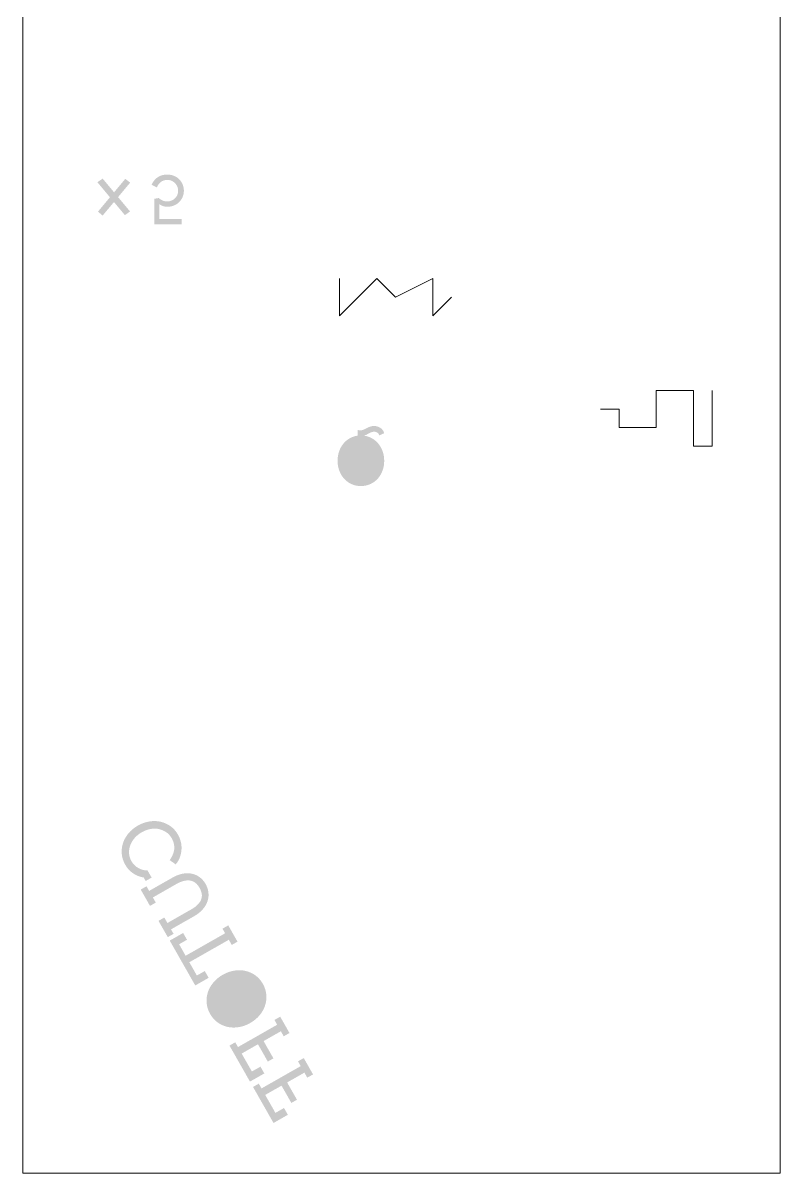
# Model space of a CAD drawing. Header units: inches. Extents: x 0 to 41, y 0 to 128.
# Drawn here: x 0 to 40.6, y 0 to 61.7 of the extents above; entities that cross this region are included whole.
import ezdxf

# ---------------------------------------------------------------- set-up
doc = ezdxf.new("R2010")
doc.units = ezdxf.units.IN
doc.header["$MEASUREMENT"] = 0
doc.layers.add('Paper', color=7, linetype='Continuous')

msp = doc.modelspace()

# ---------------------------------------------------------------- hatches: boundary and pattern name
at = {"layer": 'Paper', "linetype": 'ByBlock', "lineweight": 0}
h = msp.add_hatch(color=0, dxfattribs=at)
h.dxf.hatch_style = 2
h.paths.add_polyline_path([(4.668, 52.363), (4.026, 51.592), (4.275, 51.38), (4.884, 52.107), (5.471, 51.404), (5.747, 51.602), (5.104, 52.372), (5.753, 53.147), (5.493, 53.352), (4.89, 52.629), (4.279, 53.362), (3.993, 53.171)])
h = msp.add_hatch(color=0, dxfattribs=at)
h.dxf.hatch_style = 2
edge = h.paths.add_edge_path()
edge.add_spline(control_points=[(7.328, 51.988), (7.392, 51.944), (7.458, 51.911), (7.526, 51.889)], knot_values=[0.074063, 0.074063, 0.074063, 0.074063, 0.148125, 0.148125, 0.148125, 0.148125], degree=3, periodic=0)
edge.add_spline(control_points=[(7.526, 51.889), (7.594, 51.866), (7.671, 51.855), (7.758, 51.855)], knot_values=[0.078651, 0.078651, 0.078651, 0.078651, 0.157302, 0.157302, 0.157302, 0.157302], degree=3, periodic=0)
edge.add_spline(control_points=[(7.758, 51.855), (7.887, 51.855), (8.005, 51.878), (8.113, 51.924)], knot_values=[0.121318, 0.121318, 0.121318, 0.121318, 0.242636, 0.242636, 0.242636, 0.242636], degree=3, periodic=0)
edge.add_spline(control_points=[(8.113, 51.924), (8.221, 51.97), (8.314, 52.032), (8.392, 52.11)], knot_values=[0.112262, 0.112262, 0.112262, 0.112262, 0.224525, 0.224525, 0.224525, 0.224525], degree=3, periodic=0)
edge.add_spline(control_points=[(8.392, 52.11), (8.469, 52.188), (8.529, 52.279), (8.572, 52.383)], knot_values=[0.109867, 0.109867, 0.109867, 0.109867, 0.219735, 0.219735, 0.219735, 0.219735], degree=3, periodic=0)
edge.add_spline(control_points=[(8.572, 52.383), (8.615, 52.487), (8.637, 52.597), (8.637, 52.713)], knot_values=[0.112779, 0.112779, 0.112779, 0.112779, 0.225558, 0.225558, 0.225558, 0.225558], degree=3, periodic=0)
edge.add_spline(control_points=[(8.637, 52.713), (8.637, 52.83), (8.616, 52.941), (8.573, 53.046)], knot_values=[0.113826, 0.113826, 0.113826, 0.113826, 0.227653, 0.227653, 0.227653, 0.227653], degree=3, periodic=0)
edge.add_spline(control_points=[(8.573, 53.046), (8.531, 53.151), (8.47, 53.244), (8.392, 53.323)], knot_values=[0.110851, 0.110851, 0.110851, 0.110851, 0.221703, 0.221703, 0.221703, 0.221703], degree=3, periodic=0)
edge.add_spline(control_points=[(8.392, 53.323), (8.314, 53.402), (8.22, 53.465), (8.111, 53.511)], knot_values=[0.113723, 0.113723, 0.113723, 0.113723, 0.227446, 0.227446, 0.227446, 0.227446], degree=3, periodic=0)
edge.add_spline(control_points=[(8.111, 53.511), (8.001, 53.558), (7.879, 53.581), (7.745, 53.581)], knot_values=[0.125056, 0.125056, 0.125056, 0.125056, 0.250112, 0.250112, 0.250112, 0.250112], degree=3, periodic=0)
edge.add_spline(control_points=[(7.745, 53.581), (7.642, 53.581), (7.547, 53.568), (7.459, 53.541)], knot_values=[0.096619, 0.096619, 0.096619, 0.096619, 0.193239, 0.193239, 0.193239, 0.193239], degree=3, periodic=0)
edge.add_spline(control_points=[(7.459, 53.541), (7.37, 53.514), (7.291, 53.476), (7.219, 53.427)], knot_values=[0.088697, 0.088697, 0.088697, 0.088697, 0.177393, 0.177393, 0.177393, 0.177393], degree=3, periodic=0)
edge.add_spline(control_points=[(7.219, 53.427), (7.148, 53.378), (7.086, 53.32), (7.034, 53.252)], knot_values=[0.085241, 0.085241, 0.085241, 0.085241, 0.170483, 0.170483, 0.170483, 0.170483], degree=3, periodic=0)
edge.add_spline(control_points=[(7.034, 53.252), (6.982, 53.184), (6.94, 53.11), (6.909, 53.03)], knot_values=[0.085264, 0.085264, 0.085264, 0.085264, 0.170529, 0.170529, 0.170529, 0.170529], degree=3, periodic=0)
edge.add_spline(control_points=[(6.909, 53.03), (7.003, 52.983), (7.098, 52.936), (7.192, 52.889)], knot_values=[0.105281, 0.105281, 0.105281, 0.105281, 0.210561, 0.210561, 0.210561, 0.210561], degree=3, periodic=0)
edge.add_spline(control_points=[(7.192, 52.889), (7.21, 52.947), (7.237, 53.002), (7.273, 53.051)], knot_values=[0.060855, 0.060855, 0.060855, 0.060855, 0.121709, 0.121709, 0.121709, 0.121709], degree=3, periodic=0)
edge.add_spline(control_points=[(7.273, 53.051), (7.308, 53.101), (7.35, 53.145), (7.398, 53.181)], knot_values=[0.060335, 0.060335, 0.060335, 0.060335, 0.120671, 0.120671, 0.120671, 0.120671], degree=3, periodic=0)
edge.add_spline(control_points=[(7.398, 53.181), (7.447, 53.217), (7.5, 53.245), (7.559, 53.265)], knot_values=[0.060607, 0.060607, 0.060607, 0.060607, 0.121214, 0.121214, 0.121214, 0.121214], degree=3, periodic=0)
edge.add_spline(control_points=[(7.559, 53.265), (7.617, 53.285), (7.679, 53.295), (7.745, 53.295)], knot_values=[0.06311, 0.06311, 0.06311, 0.06311, 0.12622, 0.12622, 0.12622, 0.12622], degree=3, periodic=0)
edge.add_spline(control_points=[(7.745, 53.295), (7.827, 53.295), (7.904, 53.28), (7.975, 53.25)], knot_values=[0.078699, 0.078699, 0.078699, 0.078699, 0.157397, 0.157397, 0.157397, 0.157397], degree=3, periodic=0)
edge.add_spline(control_points=[(7.975, 53.25), (8.045, 53.219), (8.107, 53.178), (8.159, 53.125)], knot_values=[0.074677, 0.074677, 0.074677, 0.074677, 0.149354, 0.149354, 0.149354, 0.149354], degree=3, periodic=0)
edge.add_spline(control_points=[(8.159, 53.125), (8.211, 53.072), (8.252, 53.01), (8.282, 52.94)], knot_values=[0.074585, 0.074585, 0.074585, 0.074585, 0.14917, 0.14917, 0.14917, 0.14917], degree=3, periodic=0)
edge.add_spline(control_points=[(8.282, 52.94), (8.312, 52.869), (8.327, 52.793), (8.327, 52.713)], knot_values=[0.07749, 0.07749, 0.07749, 0.07749, 0.15498, 0.15498, 0.15498, 0.15498], degree=3, periodic=0)
edge.add_spline(control_points=[(8.327, 52.713), (8.327, 52.631), (8.312, 52.556), (8.282, 52.486)], knot_values=[0.077505, 0.077505, 0.077505, 0.077505, 0.155011, 0.155011, 0.155011, 0.155011], degree=3, periodic=0)
edge.add_spline(control_points=[(8.282, 52.486), (8.252, 52.417), (8.211, 52.357), (8.158, 52.306)], knot_values=[0.073589, 0.073589, 0.073589, 0.073589, 0.147179, 0.147179, 0.147179, 0.147179], degree=3, periodic=0)
edge.add_spline(control_points=[(8.158, 52.306), (8.105, 52.255), (8.044, 52.214), (7.973, 52.185)], knot_values=[0.074098, 0.074098, 0.074098, 0.074098, 0.148197, 0.148197, 0.148197, 0.148197], degree=3, periodic=0)
edge.add_spline(control_points=[(7.973, 52.185), (7.902, 52.156), (7.826, 52.141), (7.745, 52.141)], knot_values=[0.077983, 0.077983, 0.077983, 0.077983, 0.155967, 0.155967, 0.155967, 0.155967], degree=3, periodic=0)
edge.add_spline(control_points=[(7.745, 52.141), (7.653, 52.141), (7.568, 52.157), (7.491, 52.19)], knot_values=[0.086842, 0.086842, 0.086842, 0.086842, 0.173685, 0.173685, 0.173685, 0.173685], degree=3, periodic=0)
edge.add_spline(control_points=[(7.491, 52.19), (7.413, 52.223), (7.349, 52.267), (7.297, 52.322)], knot_values=[0.078695, 0.078695, 0.078695, 0.078695, 0.15739, 0.15739, 0.15739, 0.15739], degree=3, periodic=0)
edge.add_spline(control_points=[(7.297, 52.322), (7.212, 52.309), (7.128, 52.296), (7.044, 52.282)], knot_values=[0.085432, 0.085432, 0.085432, 0.085432, 0.170863, 0.170863, 0.170863, 0.170863], degree=3, periodic=0)
edge.add_spline(control_points=[(7.044, 52.282), (7.044, 51.827), (7.044, 51.372), (7.044, 50.916)], knot_values=[0.455327, 0.455327, 0.455327, 0.455327, 0.910654, 0.910654, 0.910654, 0.910654], degree=3, periodic=0)
edge.add_spline(control_points=[(7.044, 50.916), (7.534, 50.916), (8.024, 50.916), (8.515, 50.916)], knot_values=[0.490352, 0.490352, 0.490352, 0.490352, 0.980704, 0.980704, 0.980704, 0.980704], degree=3, periodic=0)
edge.add_spline(control_points=[(8.515, 50.916), (8.515, 51.012), (8.515, 51.107), (8.515, 51.202)], knot_values=[0.095314, 0.095314, 0.095314, 0.095314, 0.190629, 0.190629, 0.190629, 0.190629], degree=3, periodic=0)
edge.add_spline(control_points=[(8.515, 51.202), (8.119, 51.202), (7.723, 51.202), (7.328, 51.202)], knot_values=[0.395612, 0.395612, 0.395612, 0.395612, 0.791224, 0.791224, 0.791224, 0.791224], degree=3, periodic=0)
h = msp.add_hatch(color=0, dxfattribs=at)
h.dxf.hatch_style = 2
edge = h.paths.add_edge_path()
edge.add_spline(control_points=[(17.966, 39.569), (17.805, 39.547), (17.659, 39.497), (17.526, 39.419)], knot_values=[0.156014, 0.156014, 0.156014, 0.156014, 0.312028, 0.312028, 0.312028, 0.312028], degree=3, periodic=0)
edge.add_spline(control_points=[(17.526, 39.419), (17.393, 39.341), (17.28, 39.242), (17.185, 39.122)], knot_values=[0.151659, 0.151659, 0.151659, 0.151659, 0.303319, 0.303319, 0.303319, 0.303319], degree=3, periodic=0)
edge.add_spline(control_points=[(17.185, 39.122), (17.09, 39.002), (17.017, 38.865), (16.965, 38.711)], knot_values=[0.156061, 0.156061, 0.156061, 0.156061, 0.312121, 0.312121, 0.312121, 0.312121], degree=3, periodic=0)
edge.add_spline(control_points=[(16.965, 38.711), (16.914, 38.557), (16.888, 38.394), (16.888, 38.222)], knot_values=[0.165833, 0.165833, 0.165833, 0.165833, 0.331667, 0.331667, 0.331667, 0.331667], degree=3, periodic=0)
edge.add_spline(control_points=[(16.888, 38.222), (16.888, 38.034), (16.919, 37.857), (16.98, 37.692)], knot_values=[0.180457, 0.180457, 0.180457, 0.180457, 0.360914, 0.360914, 0.360914, 0.360914], degree=3, periodic=0)
edge.add_spline(control_points=[(16.98, 37.692), (17.042, 37.526), (17.128, 37.382), (17.238, 37.26)], knot_values=[0.168676, 0.168676, 0.168676, 0.168676, 0.337353, 0.337353, 0.337353, 0.337353], degree=3, periodic=0)
edge.add_spline(control_points=[(17.238, 37.26), (17.349, 37.138), (17.481, 37.041), (17.635, 36.971)], knot_values=[0.16467, 0.16467, 0.16467, 0.16467, 0.32934, 0.32934, 0.32934, 0.32934], degree=3, periodic=0)
edge.add_spline(control_points=[(17.635, 36.971), (17.788, 36.9), (17.956, 36.865), (18.14, 36.865)], knot_values=[0.173549, 0.173549, 0.173549, 0.173549, 0.347097, 0.347097, 0.347097, 0.347097], degree=3, periodic=0)
edge.add_spline(control_points=[(18.14, 36.865), (18.325, 36.865), (18.494, 36.9), (18.648, 36.971)], knot_values=[0.174389, 0.174389, 0.174389, 0.174389, 0.348778, 0.348778, 0.348778, 0.348778], degree=3, periodic=0)
edge.add_spline(control_points=[(18.648, 36.971), (18.802, 37.041), (18.934, 37.138), (19.045, 37.26)], knot_values=[0.164693, 0.164693, 0.164693, 0.164693, 0.329386, 0.329386, 0.329386, 0.329386], degree=3, periodic=0)
edge.add_spline(control_points=[(19.045, 37.26), (19.155, 37.382), (19.24, 37.526), (19.301, 37.692)], knot_values=[0.168383, 0.168383, 0.168383, 0.168383, 0.336766, 0.336766, 0.336766, 0.336766], degree=3, periodic=0)
edge.add_spline(control_points=[(19.301, 37.692), (19.362, 37.857), (19.392, 38.034), (19.392, 38.222)], knot_values=[0.180391, 0.180391, 0.180391, 0.180391, 0.360782, 0.360782, 0.360782, 0.360782], degree=3, periodic=0)
edge.add_spline(control_points=[(19.392, 38.222), (19.392, 38.397), (19.366, 38.561), (19.312, 38.716)], knot_values=[0.167435, 0.167435, 0.167435, 0.167435, 0.33487, 0.33487, 0.33487, 0.33487], degree=3, periodic=0)
edge.add_spline(control_points=[(19.312, 38.716), (19.259, 38.87), (19.184, 39.007), (19.088, 39.127)], knot_values=[0.157137, 0.157137, 0.157137, 0.157137, 0.314274, 0.314274, 0.314274, 0.314274], degree=3, periodic=0)
edge.add_spline(control_points=[(19.088, 39.127), (18.991, 39.247), (18.876, 39.346), (18.741, 39.424)], knot_values=[0.152955, 0.152955, 0.152955, 0.152955, 0.305909, 0.305909, 0.305909, 0.305909], degree=3, periodic=0)
edge.add_spline(control_points=[(18.741, 39.424), (18.607, 39.503), (18.459, 39.551), (18.297, 39.571)], knot_values=[0.157068, 0.157068, 0.157068, 0.157068, 0.314136, 0.314136, 0.314136, 0.314136], degree=3, periodic=0)
edge.add_spline(control_points=[(18.297, 39.571), (18.372, 39.59), (18.431, 39.613), (18.476, 39.64)], knot_values=[0.064175, 0.064175, 0.064175, 0.064175, 0.12835, 0.12835, 0.12835, 0.12835], degree=3, periodic=0)
edge.add_spline(control_points=[(18.476, 39.64), (18.521, 39.666), (18.577, 39.696), (18.645, 39.73)], knot_values=[0.063848, 0.063848, 0.063848, 0.063848, 0.127696, 0.127696, 0.127696, 0.127696], degree=3, periodic=0)
edge.add_spline(control_points=[(18.645, 39.73), (18.713, 39.764), (18.78, 39.781), (18.848, 39.781)], knot_values=[0.070479, 0.070479, 0.070479, 0.070479, 0.140958, 0.140958, 0.140958, 0.140958], degree=3, periodic=0)
edge.add_spline(control_points=[(18.848, 39.781), (18.914, 39.781), (18.972, 39.765), (19.023, 39.732)], knot_values=[0.061386, 0.061386, 0.061386, 0.061386, 0.122771, 0.122771, 0.122771, 0.122771], degree=3, periodic=0)
edge.add_spline(control_points=[(19.023, 39.732), (19.074, 39.699), (19.108, 39.649), (19.124, 39.581)], knot_values=[0.062031, 0.062031, 0.062031, 0.062031, 0.124061, 0.124061, 0.124061, 0.124061], degree=3, periodic=0)
edge.add_spline(control_points=[(19.124, 39.581), (19.211, 39.621), (19.298, 39.66), (19.386, 39.7)], knot_values=[0.095847, 0.095847, 0.095847, 0.095847, 0.191694, 0.191694, 0.191694, 0.191694], degree=3, periodic=0)
edge.add_spline(control_points=[(19.386, 39.7), (19.372, 39.764), (19.346, 39.821), (19.309, 39.87)], knot_values=[0.062578, 0.062578, 0.062578, 0.062578, 0.125155, 0.125155, 0.125155, 0.125155], degree=3, periodic=0)
edge.add_spline(control_points=[(19.309, 39.87), (19.272, 39.919), (19.228, 39.959), (19.178, 39.992)], knot_values=[0.060006, 0.060006, 0.060006, 0.060006, 0.120012, 0.120012, 0.120012, 0.120012], degree=3, periodic=0)
edge.add_spline(control_points=[(19.178, 39.992), (19.128, 40.025), (19.074, 40.049), (19.017, 40.065)], knot_values=[0.059206, 0.059206, 0.059206, 0.059206, 0.118413, 0.118413, 0.118413, 0.118413], degree=3, periodic=0)
edge.add_spline(control_points=[(19.017, 40.065), (18.96, 40.081), (18.903, 40.089), (18.848, 40.089)], knot_values=[0.057019, 0.057019, 0.057019, 0.057019, 0.114038, 0.114038, 0.114038, 0.114038], degree=3, periodic=0)
edge.add_spline(control_points=[(18.848, 40.089), (18.76, 40.089), (18.677, 40.073), (18.599, 40.041)], knot_values=[0.085068, 0.085068, 0.085068, 0.085068, 0.170135, 0.170135, 0.170135, 0.170135], degree=3, periodic=0)
edge.add_spline(control_points=[(18.599, 40.041), (18.522, 40.009), (18.441, 39.97), (18.356, 39.924)], knot_values=[0.090181, 0.090181, 0.090181, 0.090181, 0.180361, 0.180361, 0.180361, 0.180361], degree=3, periodic=0)
edge.add_spline(control_points=[(18.356, 39.924), (18.271, 39.878), (18.189, 39.855), (18.111, 39.855)], knot_values=[0.085587, 0.085587, 0.085587, 0.085587, 0.171175, 0.171175, 0.171175, 0.171175], degree=3, periodic=0)
edge.add_spline(control_points=[(18.111, 39.855), (18.064, 39.855), (18.016, 39.863), (17.966, 39.877)], knot_values=[0.048982, 0.048982, 0.048982, 0.048982, 0.097964, 0.097964, 0.097964, 0.097964], degree=3, periodic=0)
h = msp.add_hatch(color=0, dxfattribs=at)
h.dxf.hatch_style = 2
edge = h.paths.add_edge_path()
edge.add_spline(control_points=[(18.14, 39.259), (18.277, 39.259), (18.401, 39.231), (18.511, 39.175)], knot_values=[0.128092, 0.128092, 0.128092, 0.128092, 0.256184, 0.256184, 0.256184, 0.256184], degree=3, periodic=0)
edge.add_spline(control_points=[(18.511, 39.175), (18.622, 39.118), (18.717, 39.043), (18.795, 38.948)], knot_values=[0.121796, 0.121796, 0.121796, 0.121796, 0.243591, 0.243591, 0.243591, 0.243591], degree=3, periodic=0)
edge.add_spline(control_points=[(18.795, 38.948), (18.873, 38.853), (18.933, 38.743), (18.976, 38.618)], knot_values=[0.126095, 0.126095, 0.126095, 0.126095, 0.25219, 0.25219, 0.25219, 0.25219], degree=3, periodic=0)
edge.add_spline(control_points=[(18.976, 38.618), (19.018, 38.493), (19.039, 38.361), (19.039, 38.222)], knot_values=[0.134364, 0.134364, 0.134364, 0.134364, 0.268729, 0.268729, 0.268729, 0.268729], degree=3, periodic=0)
edge.add_spline(control_points=[(19.039, 38.222), (19.039, 38.08), (19.016, 37.943), (18.97, 37.811)], knot_values=[0.139582, 0.139582, 0.139582, 0.139582, 0.279164, 0.279164, 0.279164, 0.279164], degree=3, periodic=0)
edge.add_spline(control_points=[(18.97, 37.811), (18.923, 37.68), (18.858, 37.568), (18.774, 37.475)], knot_values=[0.13065, 0.13065, 0.13065, 0.13065, 0.2613, 0.2613, 0.2613, 0.2613], degree=3, periodic=0)
edge.add_spline(control_points=[(18.774, 37.475), (18.69, 37.381), (18.595, 37.31), (18.488, 37.26)], knot_values=[0.119952, 0.119952, 0.119952, 0.119952, 0.239904, 0.239904, 0.239904, 0.239904], degree=3, periodic=0)
edge.add_spline(control_points=[(18.488, 37.26), (18.381, 37.21), (18.265, 37.185), (18.14, 37.185)], knot_values=[0.119613, 0.119613, 0.119613, 0.119613, 0.239225, 0.239225, 0.239225, 0.239225], degree=3, periodic=0)
edge.add_spline(control_points=[(18.14, 37.185), (18.004, 37.185), (17.88, 37.213), (17.768, 37.27)], knot_values=[0.128364, 0.128364, 0.128364, 0.128364, 0.256728, 0.256728, 0.256728, 0.256728], degree=3, periodic=0)
edge.add_spline(control_points=[(17.768, 37.27), (17.657, 37.326), (17.562, 37.401), (17.484, 37.496)], knot_values=[0.122031, 0.122031, 0.122031, 0.122031, 0.244061, 0.244061, 0.244061, 0.244061], degree=3, periodic=0)
edge.add_spline(control_points=[(17.484, 37.496), (17.406, 37.591), (17.346, 37.701), (17.303, 37.827)], knot_values=[0.126354, 0.126354, 0.126354, 0.126354, 0.252707, 0.252707, 0.252707, 0.252707], degree=3, periodic=0)
edge.add_spline(control_points=[(17.303, 37.827), (17.261, 37.953), (17.239, 38.084), (17.239, 38.222)], knot_values=[0.134075, 0.134075, 0.134075, 0.134075, 0.268149, 0.268149, 0.268149, 0.268149], degree=3, periodic=0)
edge.add_spline(control_points=[(17.239, 38.222), (17.239, 38.379), (17.263, 38.521), (17.309, 38.648)], knot_values=[0.144468, 0.144468, 0.144468, 0.144468, 0.288935, 0.288935, 0.288935, 0.288935], degree=3, periodic=0)
edge.add_spline(control_points=[(17.309, 38.648), (17.356, 38.774), (17.417, 38.879), (17.494, 38.964)], knot_values=[0.122878, 0.122878, 0.122878, 0.122878, 0.245757, 0.245757, 0.245757, 0.245757], degree=3, periodic=0)
edge.add_spline(control_points=[(17.494, 38.964), (17.571, 39.048), (17.667, 39.118), (17.781, 39.175)], knot_values=[0.11939, 0.11939, 0.11939, 0.11939, 0.23878, 0.23878, 0.23878, 0.23878], degree=3, periodic=0)
edge.add_spline(control_points=[(17.781, 39.175), (17.895, 39.231), (18.015, 39.259), (18.14, 39.259)], knot_values=[0.124081, 0.124081, 0.124081, 0.124081, 0.248162, 0.248162, 0.248162, 0.248162], degree=3, periodic=0)
h = msp.add_hatch(color=0, dxfattribs=at)
h.dxf.hatch_style = 2
edge = h.paths.add_edge_path()
edge.add_spline(control_points=[(6.688, 16.236), (6.506, 16.238), (6.339, 16.282), (6.186, 16.369)], knot_values=[0.174853, 0.174853, 0.174853, 0.174853, 0.349707, 0.349707, 0.349707, 0.349707], degree=3, periodic=0)
edge.add_spline(control_points=[(6.186, 16.369), (6.034, 16.456), (5.911, 16.58), (5.82, 16.742)], knot_values=[0.176359, 0.176359, 0.176359, 0.176359, 0.352717, 0.352717, 0.352717, 0.352717], degree=3, periodic=0)
edge.add_spline(control_points=[(5.82, 16.742), (5.741, 16.879), (5.699, 17.022), (5.693, 17.169)], knot_values=[0.150107, 0.150107, 0.150107, 0.150107, 0.300214, 0.300214, 0.300214, 0.300214], degree=3, periodic=0)
edge.add_spline(control_points=[(5.693, 17.169), (5.687, 17.316), (5.71, 17.459), (5.762, 17.596)], knot_values=[0.145343, 0.145343, 0.145343, 0.145343, 0.290687, 0.290687, 0.290687, 0.290687], degree=3, periodic=0)
edge.add_spline(control_points=[(5.762, 17.596), (5.815, 17.734), (5.893, 17.862), (5.997, 17.981)], knot_values=[0.151163, 0.151163, 0.151163, 0.151163, 0.302325, 0.302325, 0.302325, 0.302325], degree=3, periodic=0)
edge.add_spline(control_points=[(5.997, 17.981), (6.102, 18.1), (6.226, 18.201), (6.369, 18.283)], knot_values=[0.160318, 0.160318, 0.160318, 0.160318, 0.320636, 0.320636, 0.320636, 0.320636], degree=3, periodic=0)
edge.add_spline(control_points=[(6.369, 18.283), (6.54, 18.38), (6.704, 18.44), (6.864, 18.465)], knot_values=[0.176616, 0.176616, 0.176616, 0.176616, 0.353232, 0.353232, 0.353232, 0.353232], degree=3, periodic=0)
edge.add_spline(control_points=[(6.864, 18.465), (7.023, 18.49), (7.169, 18.487), (7.302, 18.456)], knot_values=[0.146901, 0.146901, 0.146901, 0.146901, 0.293802, 0.293802, 0.293802, 0.293802], degree=3, periodic=0)
edge.add_spline(control_points=[(7.302, 18.456), (7.434, 18.425), (7.561, 18.371), (7.682, 18.294)], knot_values=[0.138392, 0.138392, 0.138392, 0.138392, 0.276784, 0.276784, 0.276784, 0.276784], degree=3, periodic=0)
edge.add_spline(control_points=[(7.682, 18.294), (7.803, 18.217), (7.902, 18.109), (7.981, 17.972)], knot_values=[0.148066, 0.148066, 0.148066, 0.148066, 0.296131, 0.296131, 0.296131, 0.296131], degree=3, periodic=0)
edge.add_spline(control_points=[(7.981, 17.972), (8.087, 17.784), (8.135, 17.595), (8.122, 17.404)], knot_values=[0.197938, 0.197938, 0.197938, 0.197938, 0.395877, 0.395877, 0.395877, 0.395877], degree=3, periodic=0)
edge.add_spline(control_points=[(8.122, 17.404), (8.109, 17.213), (8.026, 17.008), (7.873, 16.79)], knot_values=[0.223407, 0.223407, 0.223407, 0.223407, 0.446813, 0.446813, 0.446813, 0.446813], degree=3, periodic=0)
edge.add_spline(control_points=[(7.873, 16.79), (7.982, 16.714), (8.091, 16.638), (8.2, 16.562)], knot_values=[0.133108, 0.133108, 0.133108, 0.133108, 0.266216, 0.266216, 0.266216, 0.266216], degree=3, periodic=0)
edge.add_spline(control_points=[(8.2, 16.562), (8.304, 16.681), (8.385, 16.828), (8.444, 17.005)], knot_values=[0.169634, 0.169634, 0.169634, 0.169634, 0.339268, 0.339268, 0.339268, 0.339268], degree=3, periodic=0)
edge.add_spline(control_points=[(8.444, 17.005), (8.503, 17.181), (8.524, 17.37), (8.508, 17.57)], knot_values=[0.190964, 0.190964, 0.190964, 0.190964, 0.381927, 0.381927, 0.381927, 0.381927], degree=3, periodic=0)
edge.add_spline(control_points=[(8.508, 17.57), (8.491, 17.771), (8.428, 17.967), (8.319, 18.159)], knot_values=[0.20787, 0.20787, 0.20787, 0.20787, 0.41574, 0.41574, 0.41574, 0.41574], degree=3, periodic=0)
edge.add_spline(control_points=[(8.319, 18.159), (8.214, 18.343), (8.083, 18.492), (7.925, 18.607)], knot_values=[0.200303, 0.200303, 0.200303, 0.200303, 0.400606, 0.400606, 0.400606, 0.400606], degree=3, periodic=0)
edge.add_spline(control_points=[(7.925, 18.607), (7.767, 18.721), (7.589, 18.802), (7.391, 18.849)], knot_values=[0.19663, 0.19663, 0.19663, 0.19663, 0.39326, 0.39326, 0.39326, 0.39326], degree=3, periodic=0)
edge.add_spline(control_points=[(7.391, 18.849), (7.193, 18.896), (6.987, 18.9), (6.774, 18.863)], knot_values=[0.207155, 0.207155, 0.207155, 0.207155, 0.41431, 0.41431, 0.41431, 0.41431], degree=3, periodic=0)
edge.add_spline(control_points=[(6.774, 18.863), (6.561, 18.826), (6.358, 18.752), (6.165, 18.642)], knot_values=[0.217101, 0.217101, 0.217101, 0.217101, 0.434202, 0.434202, 0.434202, 0.434202], degree=3, periodic=0)
edge.add_spline(control_points=[(6.165, 18.642), (5.971, 18.532), (5.806, 18.396), (5.669, 18.234)], knot_values=[0.215109, 0.215109, 0.215109, 0.215109, 0.430218, 0.430218, 0.430218, 0.430218], degree=3, periodic=0)
edge.add_spline(control_points=[(5.669, 18.234), (5.533, 18.073), (5.434, 17.898), (5.371, 17.711)], knot_values=[0.201931, 0.201931, 0.201931, 0.201931, 0.403863, 0.403863, 0.403863, 0.403863], degree=3, periodic=0)
edge.add_spline(control_points=[(5.371, 17.711), (5.309, 17.524), (5.286, 17.33), (5.303, 17.13)], knot_values=[0.196475, 0.196475, 0.196475, 0.196475, 0.39295, 0.39295, 0.39295, 0.39295], degree=3, periodic=0)
edge.add_spline(control_points=[(5.303, 17.13), (5.319, 16.929), (5.38, 16.737), (5.485, 16.551)], knot_values=[0.203833, 0.203833, 0.203833, 0.203833, 0.407665, 0.407665, 0.407665, 0.407665], degree=3, periodic=0)
edge.add_spline(control_points=[(5.485, 16.551), (5.579, 16.386), (5.684, 16.257), (5.8, 16.164)], knot_values=[0.167123, 0.167123, 0.167123, 0.167123, 0.334246, 0.334246, 0.334246, 0.334246], degree=3, periodic=0)
edge.add_spline(control_points=[(5.8, 16.164), (5.915, 16.071), (6.029, 16.002), (6.142, 15.955)], knot_values=[0.134295, 0.134295, 0.134295, 0.134295, 0.268591, 0.268591, 0.268591, 0.268591], degree=3, periodic=0)
edge.add_spline(control_points=[(6.142, 15.955), (6.255, 15.909), (6.367, 15.877), (6.478, 15.86)], knot_values=[0.116692, 0.116692, 0.116692, 0.116692, 0.233384, 0.233384, 0.233384, 0.233384], degree=3, periodic=0)
edge.add_spline(control_points=[(6.478, 15.86), (6.514, 15.797), (6.55, 15.734), (6.586, 15.671)], knot_values=[0.072391, 0.072391, 0.072391, 0.072391, 0.144782, 0.144782, 0.144782, 0.144782], degree=3, periodic=0)
edge.add_spline(control_points=[(6.586, 15.671), (6.692, 15.732), (6.799, 15.793), (6.905, 15.853)], knot_values=[0.122645, 0.122645, 0.122645, 0.122645, 0.245291, 0.245291, 0.245291, 0.245291], degree=3, periodic=0)
h = msp.add_hatch(color=0, dxfattribs=at)
h.dxf.hatch_style = 2
edge = h.paths.add_edge_path()
edge.add_spline(control_points=[(6.321, 15.209), (6.487, 14.918), (6.652, 14.626), (6.818, 14.335)], knot_values=[0.335322, 0.335322, 0.335322, 0.335322, 0.670643, 0.670643, 0.670643, 0.670643], degree=3, periodic=0)
edge.add_spline(control_points=[(6.818, 14.335), (6.922, 14.394), (7.025, 14.453), (7.129, 14.512)], knot_values=[0.1192, 0.1192, 0.1192, 0.1192, 0.238401, 0.238401, 0.238401, 0.238401], degree=3, periodic=0)
edge.add_spline(control_points=[(7.129, 14.512), (7.077, 14.604), (7.024, 14.696), (6.972, 14.788)], knot_values=[0.105855, 0.105855, 0.105855, 0.105855, 0.21171, 0.21171, 0.21171, 0.21171], degree=3, periodic=0)
edge.add_spline(control_points=[(6.972, 14.788), (7.395, 15.028), (7.818, 15.269), (8.24, 15.51)], knot_values=[0.486447, 0.486447, 0.486447, 0.486447, 0.972895, 0.972895, 0.972895, 0.972895], degree=3, periodic=0)
edge.add_spline(control_points=[(8.24, 15.51), (8.392, 15.596), (8.532, 15.653), (8.658, 15.68)], knot_values=[0.151011, 0.151011, 0.151011, 0.151011, 0.302022, 0.302022, 0.302022, 0.302022], degree=3, periodic=0)
edge.add_spline(control_points=[(8.658, 15.68), (8.785, 15.707), (8.899, 15.71), (9, 15.689)], knot_values=[0.114992, 0.114992, 0.114992, 0.114992, 0.229984, 0.229984, 0.229984, 0.229984], degree=3, periodic=0)
edge.add_spline(control_points=[(9, 15.689), (9.102, 15.667), (9.192, 15.624), (9.27, 15.56)], knot_values=[0.100744, 0.100744, 0.100744, 0.100744, 0.201488, 0.201488, 0.201488, 0.201488], degree=3, periodic=0)
edge.add_spline(control_points=[(9.27, 15.56), (9.348, 15.495), (9.415, 15.413), (9.472, 15.315)], knot_values=[0.106258, 0.106258, 0.106258, 0.106258, 0.212516, 0.212516, 0.212516, 0.212516], degree=3, periodic=0)
edge.add_spline(control_points=[(9.472, 15.315), (9.53, 15.213), (9.569, 15.111), (9.59, 15.01)], knot_values=[0.109506, 0.109506, 0.109506, 0.109506, 0.219012, 0.219012, 0.219012, 0.219012], degree=3, periodic=0)
edge.add_spline(control_points=[(9.59, 15.01), (9.611, 14.909), (9.607, 14.809), (9.576, 14.711)], knot_values=[0.100928, 0.100928, 0.100928, 0.100928, 0.201856, 0.201856, 0.201856, 0.201856], degree=3, periodic=0)
edge.add_spline(control_points=[(9.576, 14.711), (9.546, 14.612), (9.486, 14.515), (9.397, 14.42)], knot_values=[0.114837, 0.114837, 0.114837, 0.114837, 0.229675, 0.229675, 0.229675, 0.229675], degree=3, periodic=0)
edge.add_spline(control_points=[(9.397, 14.42), (9.308, 14.324), (9.182, 14.231), (9.021, 14.139)], knot_values=[0.157166, 0.157166, 0.157166, 0.157166, 0.314332, 0.314332, 0.314332, 0.314332], degree=3, periodic=0)
edge.add_spline(control_points=[(9.021, 14.139), (8.598, 13.898), (8.175, 13.657), (7.752, 13.417)], knot_values=[0.486447, 0.486447, 0.486447, 0.486447, 0.972895, 0.972895, 0.972895, 0.972895], degree=3, periodic=0)
edge.add_spline(control_points=[(7.752, 13.417), (7.697, 13.514), (7.642, 13.611), (7.586, 13.709)], knot_values=[0.112002, 0.112002, 0.112002, 0.112002, 0.224003, 0.224003, 0.224003, 0.224003], degree=3, periodic=0)
edge.add_spline(control_points=[(7.586, 13.709), (7.483, 13.65), (7.379, 13.591), (7.275, 13.532)], knot_values=[0.1192, 0.1192, 0.1192, 0.1192, 0.238401, 0.238401, 0.238401, 0.238401], degree=3, periodic=0)
edge.add_spline(control_points=[(7.275, 13.532), (7.441, 13.24), (7.607, 12.949), (7.773, 12.658)], knot_values=[0.335322, 0.335322, 0.335322, 0.335322, 0.670643, 0.670643, 0.670643, 0.670643], degree=3, periodic=0)
edge.add_spline(control_points=[(7.773, 12.658), (7.877, 12.717), (7.98, 12.775), (8.084, 12.834)], knot_values=[0.1192, 0.1192, 0.1192, 0.1192, 0.238401, 0.238401, 0.238401, 0.238401], degree=3, periodic=0)
edge.add_spline(control_points=[(8.084, 12.834), (8.038, 12.915), (7.992, 12.995), (7.947, 13.075)], knot_values=[0.092196, 0.092196, 0.092196, 0.092196, 0.184393, 0.184393, 0.184393, 0.184393], degree=3, periodic=0)
edge.add_spline(control_points=[(7.947, 13.075), (8.356, 13.308), (8.766, 13.541), (9.176, 13.774)], knot_values=[0.471289, 0.471289, 0.471289, 0.471289, 0.942578, 0.942578, 0.942578, 0.942578], degree=3, periodic=0)
edge.add_spline(control_points=[(9.176, 13.774), (9.372, 13.886), (9.531, 14.012), (9.652, 14.153)], knot_values=[0.203884, 0.203884, 0.203884, 0.203884, 0.407767, 0.407767, 0.407767, 0.407767], degree=3, periodic=0)
edge.add_spline(control_points=[(9.652, 14.153), (9.774, 14.293), (9.859, 14.44), (9.909, 14.592)], knot_values=[0.170742, 0.170742, 0.170742, 0.170742, 0.341484, 0.341484, 0.341484, 0.341484], degree=3, periodic=0)
edge.add_spline(control_points=[(9.909, 14.592), (9.958, 14.745), (9.974, 14.9), (9.955, 15.057)], knot_values=[0.156887, 0.156887, 0.156887, 0.156887, 0.313774, 0.313774, 0.313774, 0.313774], degree=3, periodic=0)
edge.add_spline(control_points=[(9.955, 15.057), (9.936, 15.214), (9.885, 15.366), (9.802, 15.512)], knot_values=[0.161113, 0.161113, 0.161113, 0.161113, 0.322226, 0.322226, 0.322226, 0.322226], degree=3, periodic=0)
edge.add_spline(control_points=[(9.802, 15.512), (9.721, 15.654), (9.618, 15.773), (9.495, 15.867)], knot_values=[0.15736, 0.15736, 0.15736, 0.15736, 0.314719, 0.314719, 0.314719, 0.314719], degree=3, periodic=0)
edge.add_spline(control_points=[(9.495, 15.867), (9.372, 15.961), (9.233, 16.025), (9.079, 16.059)], knot_values=[0.154035, 0.154035, 0.154035, 0.154035, 0.30807, 0.30807, 0.30807, 0.30807], degree=3, periodic=0)
edge.add_spline(control_points=[(9.079, 16.059), (8.925, 16.093), (8.759, 16.095), (8.582, 16.064)], knot_values=[0.166537, 0.166537, 0.166537, 0.166537, 0.333073, 0.333073, 0.333073, 0.333073], degree=3, periodic=0)
edge.add_spline(control_points=[(8.582, 16.064), (8.406, 16.033), (8.223, 15.964), (8.033, 15.856)], knot_values=[0.19662, 0.19662, 0.19662, 0.19662, 0.393241, 0.393241, 0.393241, 0.393241], degree=3, periodic=0)
edge.add_spline(control_points=[(8.033, 15.856), (7.613, 15.617), (7.193, 15.378), (6.772, 15.139)], knot_values=[0.483691, 0.483691, 0.483691, 0.483691, 0.967383, 0.967383, 0.967383, 0.967383], degree=3, periodic=0)
edge.add_spline(control_points=[(6.772, 15.139), (6.725, 15.221), (6.678, 15.304), (6.631, 15.386)], knot_values=[0.094928, 0.094928, 0.094928, 0.094928, 0.189856, 0.189856, 0.189856, 0.189856], degree=3, periodic=0)
h = msp.add_hatch(color=0, dxfattribs=at)
h.dxf.hatch_style = 2
h.paths.add_polyline_path([(10.71, 13.113), (10.851, 12.865), (8.731, 11.659), (8.381, 12.275), (8.805, 12.516), (8.597, 12.881), (7.878, 12.472), (9.248, 10.065), (9.967, 10.474), (9.759, 10.839), (9.335, 10.598), (8.93, 11.31), (11.05, 12.516), (11.208, 12.239), (11.517, 12.415), (11.019, 13.289)])
h = msp.add_hatch(color=0, dxfattribs=at)
h.dxf.hatch_style = 2
edge = h.paths.add_edge_path()
edge.add_spline(control_points=[(12.877, 10.15), (12.771, 10.336), (12.639, 10.487), (12.481, 10.601)], knot_values=[0.20165, 0.20165, 0.20165, 0.20165, 0.4033, 0.4033, 0.4033, 0.4033], degree=3, periodic=0)
edge.add_spline(control_points=[(12.481, 10.601), (12.323, 10.716), (12.145, 10.797), (11.947, 10.844)], knot_values=[0.196892, 0.196892, 0.196892, 0.196892, 0.393783, 0.393783, 0.393783, 0.393783], degree=3, periodic=0)
edge.add_spline(control_points=[(11.947, 10.844), (11.749, 10.892), (11.543, 10.896), (11.33, 10.858)], knot_values=[0.207195, 0.207195, 0.207195, 0.207195, 0.41439, 0.41439, 0.41439, 0.41439], degree=3, periodic=0)
edge.add_spline(control_points=[(11.33, 10.858), (11.117, 10.82), (10.915, 10.747), (10.725, 10.639)], knot_values=[0.215659, 0.215659, 0.215659, 0.215659, 0.431319, 0.431319, 0.431319, 0.431319], degree=3, periodic=0)
edge.add_spline(control_points=[(10.725, 10.639), (10.528, 10.527), (10.362, 10.39), (10.226, 10.229)], knot_values=[0.216474, 0.216474, 0.216474, 0.216474, 0.432947, 0.432947, 0.432947, 0.432947], degree=3, periodic=0)
edge.add_spline(control_points=[(10.226, 10.229), (10.089, 10.067), (9.99, 9.893), (9.928, 9.705)], knot_values=[0.201931, 0.201931, 0.201931, 0.201931, 0.403863, 0.403863, 0.403863, 0.403863], degree=3, periodic=0)
edge.add_spline(control_points=[(9.928, 9.705), (9.865, 9.518), (9.842, 9.325), (9.859, 9.124)], knot_values=[0.196475, 0.196475, 0.196475, 0.196475, 0.39295, 0.39295, 0.39295, 0.39295], degree=3, periodic=0)
edge.add_spline(control_points=[(9.859, 9.124), (9.875, 8.924), (9.938, 8.729), (10.046, 8.539)], knot_values=[0.206524, 0.206524, 0.206524, 0.206524, 0.413048, 0.413048, 0.413048, 0.413048], degree=3, periodic=0)
edge.add_spline(control_points=[(10.046, 8.539), (10.155, 8.348), (10.291, 8.193), (10.455, 8.076)], knot_values=[0.207523, 0.207523, 0.207523, 0.207523, 0.415046, 0.415046, 0.415046, 0.415046], degree=3, periodic=0)
edge.add_spline(control_points=[(10.455, 8.076), (10.62, 7.959), (10.798, 7.88), (10.99, 7.838)], knot_values=[0.196503, 0.196503, 0.196503, 0.196503, 0.393005, 0.393005, 0.393005, 0.393005], degree=3, periodic=0)
edge.add_spline(control_points=[(10.99, 7.838), (11.183, 7.797), (11.383, 7.794), (11.591, 7.829)], knot_values=[0.201584, 0.201584, 0.201584, 0.201584, 0.403169, 0.403169, 0.403169, 0.403169], degree=3, periodic=0)
edge.add_spline(control_points=[(11.591, 7.829), (11.8, 7.865), (12.002, 7.938), (12.198, 8.05)], knot_values=[0.216396, 0.216396, 0.216396, 0.216396, 0.432792, 0.432792, 0.432792, 0.432792], degree=3, periodic=0)
edge.add_spline(control_points=[(12.198, 8.05), (12.395, 8.162), (12.561, 8.298), (12.696, 8.459)], knot_values=[0.216139, 0.216139, 0.216139, 0.216139, 0.432279, 0.432279, 0.432279, 0.432279], degree=3, periodic=0)
edge.add_spline(control_points=[(12.696, 8.459), (12.832, 8.621), (12.932, 8.795), (12.994, 8.983)], knot_values=[0.201909, 0.201909, 0.201909, 0.201909, 0.403818, 0.403818, 0.403818, 0.403818], degree=3, periodic=0)
edge.add_spline(control_points=[(12.994, 8.983), (13.057, 9.17), (13.081, 9.364), (13.064, 9.565)], knot_values=[0.196697, 0.196697, 0.196697, 0.196697, 0.393394, 0.393394, 0.393394, 0.393394], degree=3, periodic=0)
edge.add_spline(control_points=[(13.064, 9.565), (13.048, 9.765), (12.985, 9.96), (12.877, 10.15)], knot_values=[0.206524, 0.206524, 0.206524, 0.206524, 0.413048, 0.413048, 0.413048, 0.413048], degree=3, periodic=0)
h = msp.add_hatch(color=0, dxfattribs=at)
h.dxf.hatch_style = 2
edge = h.paths.add_edge_path()
edge.add_spline(control_points=[(12.543, 9.96), (12.623, 9.819), (12.667, 9.674), (12.673, 9.526)], knot_values=[0.152443, 0.152443, 0.152443, 0.152443, 0.304886, 0.304886, 0.304886, 0.304886], degree=3, periodic=0)
edge.add_spline(control_points=[(12.673, 9.526), (12.68, 9.378), (12.657, 9.236), (12.604, 9.099)], knot_values=[0.145373, 0.145373, 0.145373, 0.145373, 0.290746, 0.290746, 0.290746, 0.290746], degree=3, periodic=0)
edge.add_spline(control_points=[(12.604, 9.099), (12.551, 8.962), (12.472, 8.834), (12.366, 8.716)], knot_values=[0.150999, 0.150999, 0.150999, 0.150999, 0.301997, 0.301997, 0.301997, 0.301997], degree=3, periodic=0)
edge.add_spline(control_points=[(12.366, 8.716), (12.261, 8.598), (12.135, 8.497), (11.991, 8.415)], knot_values=[0.16119, 0.16119, 0.16119, 0.16119, 0.322379, 0.322379, 0.322379, 0.322379], degree=3, periodic=0)
edge.add_spline(control_points=[(11.991, 8.415), (11.842, 8.33), (11.685, 8.273), (11.519, 8.242)], knot_values=[0.168113, 0.168113, 0.168113, 0.168113, 0.336227, 0.336227, 0.336227, 0.336227], degree=3, periodic=0)
edge.add_spline(control_points=[(11.519, 8.242), (11.354, 8.211), (11.198, 8.212), (11.053, 8.243)], knot_values=[0.156279, 0.156279, 0.156279, 0.156279, 0.312559, 0.312559, 0.312559, 0.312559], degree=3, periodic=0)
edge.add_spline(control_points=[(11.053, 8.243), (10.909, 8.275), (10.778, 8.333), (10.661, 8.417)], knot_values=[0.144144, 0.144144, 0.144144, 0.144144, 0.288289, 0.288289, 0.288289, 0.288289], degree=3, periodic=0)
edge.add_spline(control_points=[(10.661, 8.417), (10.544, 8.501), (10.45, 8.605), (10.38, 8.729)], knot_values=[0.140934, 0.140934, 0.140934, 0.140934, 0.281868, 0.281868, 0.281868, 0.281868], degree=3, periodic=0)
edge.add_spline(control_points=[(10.38, 8.729), (10.3, 8.87), (10.256, 9.015), (10.249, 9.164)], knot_values=[0.152766, 0.152766, 0.152766, 0.152766, 0.305533, 0.305533, 0.305533, 0.305533], degree=3, periodic=0)
edge.add_spline(control_points=[(10.249, 9.164), (10.242, 9.312), (10.265, 9.455), (10.318, 9.592)], knot_values=[0.145652, 0.145652, 0.145652, 0.145652, 0.291303, 0.291303, 0.291303, 0.291303], degree=3, periodic=0)
edge.add_spline(control_points=[(10.318, 9.592), (10.371, 9.729), (10.451, 9.856), (10.557, 9.975)], knot_values=[0.151309, 0.151309, 0.151309, 0.151309, 0.302619, 0.302619, 0.302619, 0.302619], degree=3, periodic=0)
edge.add_spline(control_points=[(10.557, 9.975), (10.663, 10.094), (10.788, 10.194), (10.931, 10.276)], knot_values=[0.160842, 0.160842, 0.160842, 0.160842, 0.321684, 0.321684, 0.321684, 0.321684], degree=3, periodic=0)
edge.add_spline(control_points=[(10.931, 10.276), (11.099, 10.371), (11.262, 10.432), (11.421, 10.458)], knot_values=[0.175096, 0.175096, 0.175096, 0.175096, 0.350193, 0.350193, 0.350193, 0.350193], degree=3, periodic=0)
edge.add_spline(control_points=[(11.421, 10.458), (11.58, 10.484), (11.726, 10.481), (11.858, 10.451)], knot_values=[0.146589, 0.146589, 0.146589, 0.146589, 0.293178, 0.293178, 0.293178, 0.293178], degree=3, periodic=0)
edge.add_spline(control_points=[(11.858, 10.451), (11.991, 10.42), (12.118, 10.366), (12.24, 10.288)], knot_values=[0.138867, 0.138867, 0.138867, 0.138867, 0.277733, 0.277733, 0.277733, 0.277733], degree=3, periodic=0)
edge.add_spline(control_points=[(12.24, 10.288), (12.361, 10.211), (12.463, 10.101), (12.543, 9.96)], knot_values=[0.150506, 0.150506, 0.150506, 0.150506, 0.301013, 0.301013, 0.301013, 0.301013], degree=3, periodic=0)
h = msp.add_hatch(color=0, dxfattribs=at)
h.dxf.hatch_style = 2
h.paths.add_polyline_path([(11.085, 6.839), (12.185, 4.905), (12.956, 5.343), (12.748, 5.708), (12.288, 5.447), (11.74, 6.41), (12.615, 6.908), (13.143, 5.98), (13.445, 6.152), (12.917, 7.08), (13.844, 7.607), (13.998, 7.337), (14.307, 7.513), (13.808, 8.389), (13.499, 8.213), (13.645, 7.956), (11.542, 6.759), (11.396, 7.015)])
h = msp.add_hatch(color=0, dxfattribs=at)
h.dxf.hatch_style = 2
h.paths.add_polyline_path([(12.349, 4.618), (13.449, 2.684), (14.22, 3.123), (14.012, 3.488), (13.552, 3.226), (13.004, 4.19), (13.879, 4.688), (14.407, 3.76), (14.709, 3.932), (14.181, 4.859), (15.108, 5.387), (15.262, 5.116), (15.571, 5.292), (15.072, 6.168), (14.763, 5.992), (14.909, 5.736), (12.805, 4.539), (12.659, 4.795)])

# ---------------------------------------------------------------- linework, layer by layer
at = {"layer": 'Paper', "color": 0, "linetype": 'ByBlock', "lineweight": 0}
msp.add_lwpolyline([(0, 0), (40.64, 0), (40.64, 128.5), (0, 128.5)], close=True, dxfattribs=at)
for points in [[(17, 48), (17, 46), (19, 48), (20, 47), (22, 48), (22, 46), (23, 47)], [(37, 42), (37, 39), (36, 39), (36, 42), (34, 42), (34, 40), (33, 40), (32, 40), (32, 41), (31, 41)]]:
    msp.add_lwpolyline(points, dxfattribs=at)

doc.saveas('drawing.dxf')
